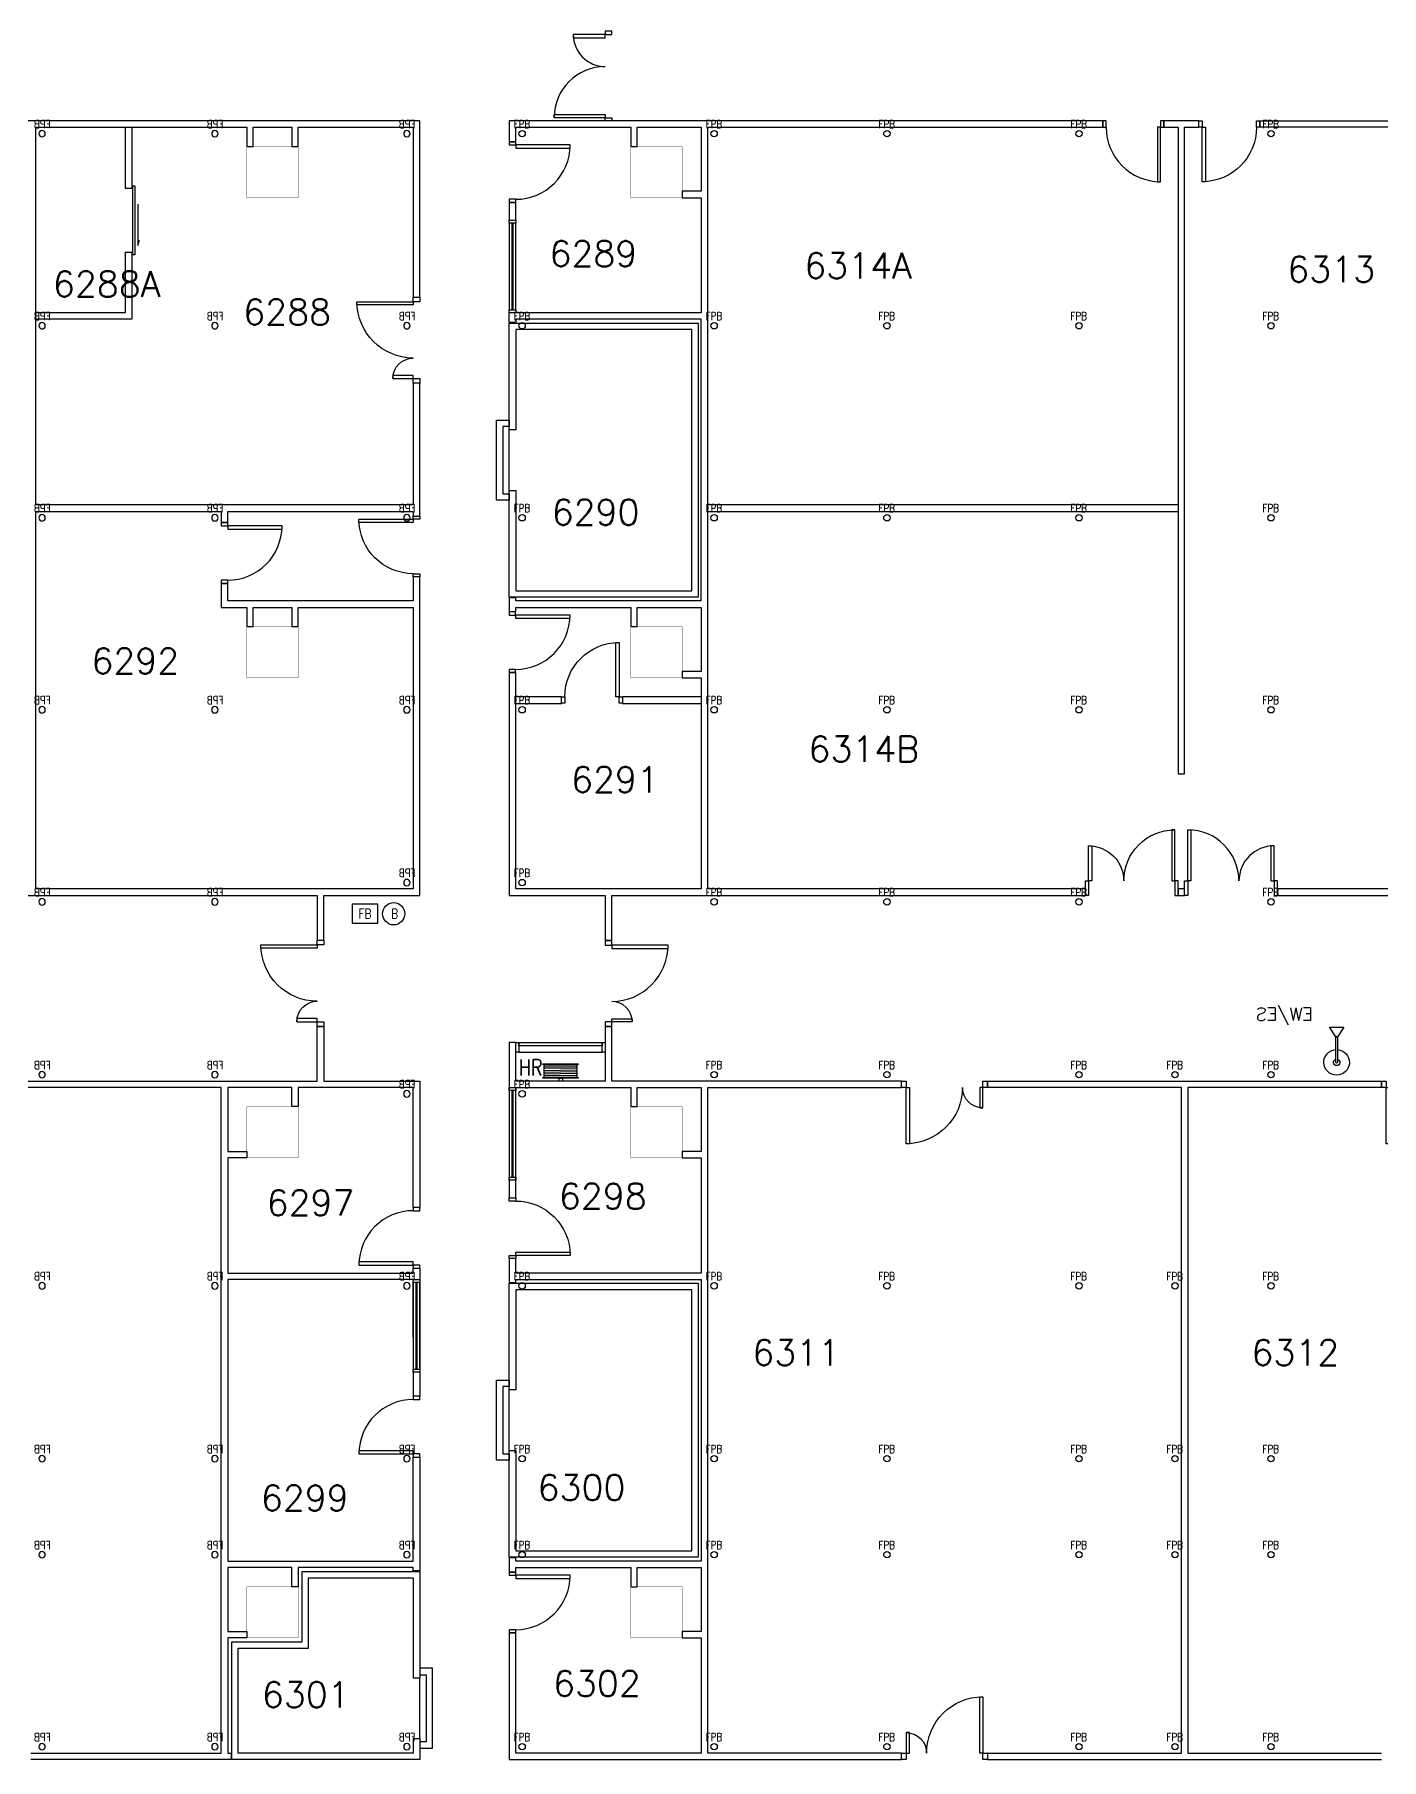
# Model space of a CAD drawing. Header units: millimetres. Extents: x -68474 to 336700, y -113450 to 53663.
# Drawn here: x 173282 to 194327, y -98300 to -71350 of the extents above; entities that cross this region are included whole.
import ezdxf

# ---------------------------------------------------------------- set-up
doc = ezdxf.new("R2010")
doc.units = ezdxf.units.MM
doc.header["$LTSCALE"] = 1000
for name, color, linetype in [('s5147a$0$17', 12, 'Continuous'), ('s5147a$0$23', 7, 'Continuous'), ('s5147a$0$30', 7, 'Continuous'), ('s5147a$0$41', 7, 'Continuous'), ('s5147a$0$43', 7, 'Continuous'), ('s5147a$0$45', 7, 'Continuous'), ('s5147a$0$56', 7, 'Continuous'), ('s5147a$0$6', 7, 'Continuous'), ('s5147a$0$ROOM-NO', 4, 'Continuous')]:
    doc.layers.add(name, color=color, linetype=linetype)
doc.styles.add('s5147a$0$STANDARD', font='romans.shx', dxfattribs={"width": 0.75})

# ---------------------------------------------------------------- blocks, each defined once
blk = doc.blocks.new('s5147a$0$D950A')
at = {"layer": 's5147a$0$41', "color": 8, "linetype": 'Continuous'}
for points in [[(0.05, 0.1), (0.1, 0.1), (0.1, 0.95), (0.05, 0.95)], [(0.05, 0.1), (0, 0.1), (0, 0), (0.05, 0)], [(0.95, 0.1), (0.9, 0.1), (0.9, 0), (0.95, 0)]]:
    blk.add_lwpolyline(points, close=True, dxfattribs=at)
blk.add_arc((0.05, 0.1), 0.85, 0, 90, dxfattribs=at)
blk = doc.blocks.new('s5147a$0$DM1450')
at = {"layer": 's5147a$0$30', "color": 4, "linetype": 'Continuous'}
for points in [[(0.05, 0.225), (0.05, 1.025), (0.1, 1.025), (0.1, 0.225)], [(1.4, 0.225), (1.4, 0.775), (1.35, 0.775), (1.35, 0.225)], [(0, 0), (0, 0.225), (0.05, 0.225), (0.05, 0)], [(1.45, 0), (1.45, 0.225), (1.4, 0.225), (1.4, 0)]]:
    blk.add_lwpolyline(points, close=True, dxfattribs=at)
for centre, radius, start, end in [((0.05, 0.225), 0.800001, 0, 90), ((1.400002, 0.225), 0.550001, 89.999997, 179.999997)]:
    blk.add_arc(centre, radius, start, end, dxfattribs=at)
blk = doc.blocks.new('s5147a$0$DM1400')
at = {"layer": 's5147a$0$41', "color": 8, "linetype": 'Continuous'}
for points in [[(-0.1, 1.35), (-0.6, 1.35), (-0.6, 1.3), (-0.1, 1.3)], [(0, 1.4), (-0.1, 1.4), (-0.1, 1.35), (0, 1.35)], [(-0.1, 0.05), (-0.9, 0.05), (-0.9, 0.1), (-0.1, 0.1)], [(0, 0), (-0.1, 0), (-0.1, 0.05), (0, 0.05)]]:
    blk.add_lwpolyline(points, close=True, dxfattribs=at)
for centre, radius, start, end in [((-0.1, 1.350002), 0.500001, 180, 270), ((-0.1, 0.05), 0.800001, 90, 180)]:
    blk.add_arc(centre, radius, start, end, dxfattribs=at)
blk = doc.blocks.new('s5147a$0$HR')
at = {"layer": 's5147a$0$56', "color": 1, "linetype": 'Continuous'}
for p, q in [((-0.3, 0), (0.3, 0)), ((0.249, -0.0595), (-0.2491, -0.0671)), ((0.249, -0.0863), (-0.2491, -0.0939)), ((0.249, -0.1131), (-0.2491, -0.1207)), ((0.249, -0.1399), (-0.2491, -0.1475)), ((0.249, -0.1667), (-0.2491, -0.1743)), ((-0.2491, -0.201), (0.249, -0.1934)), ((0.249, -0.2202), (-0.2491, -0.2278)), ((0.249, -0.247), (-0.2491, -0.2546))]:
    blk.add_line(p, q, dxfattribs=at)
for points in [[(-0.275, -0.0575), (-0.275, -0.045), (0.275, -0.045), (0.275, -0.0575)], [(0.275, -0.2575), (0.275, -0.27), (-0.275, -0.27), (-0.275, -0.2575)], [(0.02, -0.0001), (0.02, -0.045), (-0.03, -0.045), (-0.03, -0.0001)]]:
    blk.add_lwpolyline(points, close=True, dxfattribs=at)
for centre, start, end in [((-0.2491, -0.08055), 89.999978, 269.999972), ((-0.2491, -0.107336), 89.999978, 269.999972), ((-0.2491, -0.134122), 89.999978, 269.999972), ((-0.2491, -0.160907), 89.999978, 269.999972), ((-0.2491, -0.187693), 89.999978, 269.999972), ((-0.2491, -0.214479), 89.999978, 269.999972), ((-0.2491, -0.241265), 89.999978, 269.999972), ((0.249, -0.07295), 270.000028, 90.000022), ((0.249, -0.099736), 270.000028, 90.000022), ((0.249, -0.126522), 270.000028, 90.000022), ((0.249, -0.153307), 270.000028, 90.000022), ((0.249, -0.180093), 270.000028, 90.000022), ((0.249, -0.206879), 270.000028, 90.000022), ((0.249, -0.233665), 270.000028, 90.000022)]:
    blk.add_arc(centre, 0.013393, start, end, dxfattribs=at)
at = {"layer": 's5147a$0$56', "color": 1, "linetype": 'Continuous', "style": 's5147a$0$STANDARD'}
blk.add_text('J.D.K.', height=0.0003, dxfattribs=at).set_placement((-0.2732, -0.2696))
blk = doc.blocks.new('s5147a$0$FBB')
at = {"layer": 's5147a$0$56', "color": 1, "linetype": 'Continuous'}
blk.add_lwpolyline([(0, 0), (0.4, 0), (0.4, 0.3), (0, 0.3)], close=True, dxfattribs=at)
blk.add_circle((0.649901, 0.1497), 0.175, dxfattribs=at)
at = {"layer": 's5147a$0$56', "color": 1, "linetype": 'Continuous', "style": 's5147a$0$STANDARD', "width": 0.8}
for s, p in [('FB', (0.1007, 0.0747)), ('B', (0.6102, 0.0747))]:
    blk.add_text(s, height=0.15, dxfattribs=at).set_placement(p)
blk = doc.blocks.new('s5147a$0$EW$ES')
at = {"layer": 's5147a$0$56', "color": 10, "linetype": 'Continuous'}
blk.add_lwpolyline([(-0.0125, 0), (-0.0125, -0.4), (0.0125, -0.4), (0.0125, 0)], dxfattribs=at)
blk.add_lwpolyline([(-0.0125, -0.4), (-0.1125, -0.55), (0.1125, -0.55), (0.0125, -0.4)], close=True, dxfattribs=at)
for radius, start, end in [(0.2, 273.58332, 266.41668), (0.05, 284.47751, 255.52249), (0.0125, 0, 180)]:
    blk.add_arc((0, 0), radius, start, end, dxfattribs=at)
at = {"layer": 's5147a$0$56', "color": 10, "linetype": 'Continuous', "style": 's5147a$0$STANDARD'}
blk.add_text('EW/ES', height=0.2, rotation=180, dxfattribs=at).set_placement((-0.371, -0.654))
blk = doc.blocks.new('s5147a$0$FPB')
at = {"layer": 's5147a$0$45', "color": 15, "linetype": 'Continuous'}
blk.add_circle((0, 0), 0.05, dxfattribs=at)
at = {"layer": 's5147a$0$45', "color": 15, "linetype": 'Continuous', "style": 's5147a$0$STANDARD', "width": 0.8}
blk.add_text('FPB', height=0.125, dxfattribs=at).set_placement((-0.1323, 0.0875))
blk = doc.blocks.new('s5147a$0$D37')
at = {"layer": 's5147a$0$41', "color": 14, "linetype": 'Continuous'}
for points in [[(0.073, 0.1), (0.123, 0.1), (0.123, 0.98), (0.073, 0.98)], [(1.273, 0.1), (1.223, 0.1), (1.223, 0.42), (1.273, 0.42)], [(0, 0), (0.073, 0), (0.073, 0.1), (0, 0.1)], [(1.273, 0), (1.346, 0), (1.346, 0.1), (1.273, 0.1)]]:
    blk.add_lwpolyline(points, close=True, dxfattribs=at)
for centre, radius, start, end in [((0.073, 0.1), 0.880001, 0, 90), ((1.273002, 0.1), 0.320001, 90, 180)]:
    blk.add_arc(centre, radius, start, end, dxfattribs=at)

msp = doc.modelspace()

# ---------------------------------------------------------------- linework, layer by layer
at = {"layer": 's5147a$0$17', "color": 14, "linetype": 'Continuous'}
for p, q in [((189975, -72700), (180700, -72700)), ((180700, -72700), (180700, -73025)), ((189975, -72800), (189975, -72700)), ((180700, -73025), (180800, -73025)), ((180800, -73025), (180800, -72800)), ((180800, -72800), (182600, -72800)), ((182600, -72800), (182600, -73100)), ((182700, -73100), (182700, -72800)), ((182700, -72800), (183700, -72800)), ((183700, -72800), (183700, -73800)), ((183800, -84700), (183800, -72800)), ((183800, -72800), (189975, -72800)), ((182600, -73100), (182700, -73100)), ((183700, -73800), (183400, -73800)), ((183400, -73800), (183400, -73900)), ((180700, -73975), (180800, -73975)), ((183400, -73900), (183700, -73900)), ((183700, -73900), (183700, -75700)), ((183700, -75700), (180700, -75700)), ((191150, -78700), (183800, -78700)), ((183800, -78800), (191150, -78800)), ((190919, -78800), (191150, -78800)), ((180800, -81317), (180700, -81317)), ((180700, -81317), (180700, -84800)), ((180800, -84700), (180800, -81317)), ((181516.2, -81700), (180800, -81700)), ((180800, -81800), (181516.2, -81800)), ((183700, -81700), (182468.2, -81700)), ((182468.2, -81800), (183700, -81800)), ((180700, -84800), (182200, -84800)), ((183700, -84700), (180800, -84700)), ((182200, -84800), (182200, -85504)), ((182300, -85504), (182300, -84800)), ((182300, -84800), (189700, -84800)), ((189700, -84700), (183800, -84700)), ((189700, -84800), (189700, -84700)), ((182200, -85504), (182300, -85504)), ((188173, -98300), (194327, -98300))]:
    msp.add_line(p, q, dxfattribs=at)
at = {"layer": 's5147a$0$17'}
for p, q in [((174700, -73750), (174800, -73750)), ((174700, -74750), (174800, -74750))]:
    msp.add_line(p, q, dxfattribs=at)
at = {"layer": 's5147a$0$17', "color": 14, "linetype": 'Continuous'}
for points in [[(168696, -84800), (177700, -84800), (177700, -85500), (177800, -85500), (177800, -84800), (179300, -84800), (179300, -79824), (179200, -79824), (179200, -80200), (176300, -80200), (176300, -79926), (176200, -79926), (176200, -80300), (176600, -80300), (176600, -80600), (176700, -80600), (176700, -80300), (177300, -80300), (177300, -80600), (177400, -80600), (177400, -80300), (179200, -80300), (179200, -84700), (173300, -84700), (173300, -78800), (176200, -78800), (176200, -78976), (176300, -78976), (176300, -78800), (179200, -78800), (179200, -78874), (179300, -78874), (179300, -76798), (179200, -76798), (179200, -78700), (173300, -78700), (173300, -72800), (176600, -72800), (176600, -73100), (176700, -73100), (176700, -72800), (177300, -72800), (177300, -73100), (177400, -73100), (177400, -72800), (179200, -72800), (179200, -75452), (179300, -75452), (179300, -72700), (168302, -72700)], [(180800, -74249.9), (180800, -73975), (180700, -73975), (180700, -74249.9), (180800, -74249.9)], [(183700, -80200), (183700, -75800), (180800, -75800), (180800, -75850), (180700, -75850), (180700, -75700)], [(183700, -80200), (183700, -75800), (180800, -75800), (180800, -75849.9)], [(183700, -80200), (180800, -80200), (180800, -80150), (180700, -80150), (180700, -80367), (180800, -80367), (180800, -80300), (182600, -80300)], [(182600, -80300), (182600, -80600), (182700, -80600), (182700, -80300), (183700, -80300), (183700, -81300), (183400, -81300), (183400, -81400), (183700, -81400), (183700, -84700)], [(173173, -87700), (177700, -87700), (177700, -86846), (177800, -86846), (177800, -87700), (179300, -87700), (179300, -87700), (179300, -89676), (179200, -89676), (179200, -87800), (177400, -87800), (177400, -88100), (177300, -88100), (177300, -87800), (176300, -87800), (176300, -88800), (176600, -88800), (176600, -88900), (176300, -88900), (176300, -90700), (179200, -90700), (179200, -90626), (179300, -90626), (179300, -92626), (179201, -92626), (179200, -90800), (176300, -90800), (176300, -95200), (179200, -95200), (179200, -93576), (179300, -93576), (179300, -95352.5), (179200, -95352.5), (179200, -95300), (177400, -95300), (177400, -95600), (177300, -95600), (177300, -95300), (176300, -95300), (176300, -96300), (176600, -96300), (176600, -96400), (176300, -96400), (176300, -98200), (176352.5, -98200), (176352.5, -98300), (173223.3, -98300)], [(173223.3, -98200), (176200, -98200), (176200, -87800), (173173, -87800)], [(188173, -98200), (191200, -98200), (191200, -87800), (188173, -87800), (188173, -87700), (194275, -87700), (194275, -87700), (194327, -87700), (194327, -87800), (194275, -87800), (191300, -87800), (191300, -98200), (194327, -98200)], [(179300, -97975), (179300, -98300), (176362.5, -98300), (176362.5, -96462.5), (177462.5, -96462.5), (177462.5, -95362.5), (179300, -95362.5), (179300, -97025)], [(179300, -97975), (179200, -97975), (179200, -98200), (176462.5, -98200), (176462.5, -96562.5), (177562.5, -96562.5), (177562.5, -95462.5), (179200, -95462.5), (179200, -97025), (179300, -97025)]]:
    msp.add_lwpolyline(points, dxfattribs=at)
for points in [[(191250, -82900), (191250, -72800), (191475, -72800), (191475, -72700), (190925, -72700), (190925, -72800), (191150, -72800), (191150, -82900)], [(195825, -72700), (197800, -72700), (197800, -72800), (197700, -72800), (197700, -73100), (197600, -73100), (197600, -72800), (192425, -72800), (192425, -72700), (195675, -72700), (195675, -72650), (195825, -72650)], [(191150, -84700), (191150, -84800), (191250, -84800), (191250, -84700)], [(192700, -84800), (197800, -84800), (197800, -84700), (192700, -84700)], [(186827, -87700), (182300, -87700), (182300, -86850), (182200, -86850), (182200, -87700), (180800, -87700), (180800, -87100), (180700, -87100), (180700, -87700), (180700, -89525), (180800, -89525), (180800, -87800), (182600, -87800), (182600, -88100), (182700, -88100), (182700, -87800), (183700, -87800), (183700, -88800), (183400, -88800), (183400, -88900), (183700, -88900), (183700, -90700), (180800, -90700), (180800, -90475), (180700, -90475), (180700, -90850), (180800, -90850), (180800, -90800), (183700, -90800), (183700, -95200), (180800, -95200), (180800, -95150), (180700, -95150), (180700, -95372), (180800, -95372), (180800, -95300), (182600, -95300), (182600, -95600), (182700, -95600), (182700, -95300), (183700, -95300), (183700, -96300), (183400, -96300), (183400, -96400), (183700, -96400), (183700, -98200), (180800, -98200), (180800, -96322), (180700, -96322), (180700, -98300), (186827, -98300), (186827, -98200), (183800, -98200), (183800, -87800), (186827, -87800)]]:
    msp.add_lwpolyline(points, close=True, dxfattribs=at)
at = {"layer": 's5147a$0$17'}
for points in [[(174700, -72800), (174700, -73750)], [(174800, -72800), (174800, -73750)], [(174895, -74003), (174895, -74648), (174922, -74564)], [(174700, -74750), (174700, -75700), (173300, -75700)], [(174800, -74750), (174800, -75800), (173300, -75800)]]:
    msp.add_lwpolyline(points, dxfattribs=at)
msp.add_lwpolyline([(174816, -73713), (174851, -73713), (174851, -74792), (174816, -74792)], close=True, dxfattribs=at)
at = {"layer": 's5147a$0$17', "color": 14, "linetype": 'Continuous'}
msp.add_point((188175, -98200), dxfattribs=at)
at = {"layer": 's5147a$0$23', "color": 10, "linetype": 'Continuous'}
for points in [[(180800, -74300), (180700, -74300), (180700, -74250), (180800, -74250)], [(180745, -74300), (180700, -74300), (180700, -75650), (180745, -75650)], [(180800, -74300), (180755, -74300), (180755, -75650), (180800, -75650)], [(180800, -75700), (180700, -75700), (180700, -75650), (180800, -75650)], [(180800, -87850), (180700, -87850), (180700, -87800), (180800, -87800)], [(180745, -87850), (180700, -87850), (180700, -89200), (180745, -89200)], [(180800, -87850), (180755, -87850), (180755, -89200), (180800, -89200)], [(180800, -89250), (180700, -89250), (180700, -89200), (180800, -89200)], [(179300, -90850), (179200, -90850), (179200, -90800), (179300, -90800)], [(179245, -90850), (179200, -90850), (179200, -92200), (179245, -92200)], [(179300, -90850), (179255, -90850), (179255, -92200), (179300, -92200)], [(179300, -92250), (179200, -92250), (179200, -92200), (179300, -92200)]]:
    msp.add_lwpolyline(points, close=True, dxfattribs=at)
at = {"layer": 's5147a$0$30', "color": 7, "linetype": 'Continuous'}
for points in [[(180600, -78525), (180700, -78525), (180700, -78625), (180500, -78625), (180500, -77375), (180700, -77375), (180700, -77475), (180600, -77475)], [(180600, -93525), (180700, -93525), (180700, -93625), (180500, -93625), (180500, -92375), (180700, -92375), (180700, -92475), (180600, -92475)], [(179400, -98025), (179300, -98025), (179300, -98125), (179500, -98125), (179500, -96875), (179300, -96875), (179300, -96975), (179400, -96975)]]:
    msp.add_lwpolyline(points, close=True, dxfattribs=at)
at = {"layer": 's5147a$0$43', "color": 1, "linetype": 'Continuous'}
for p, q in [((180700, -78475), (180700, -77525)), ((180700, -93475), (180700, -92525)), ((179300, -97975), (179300, -97025))]:
    msp.add_line(p, q, dxfattribs=at)
for points in [[(180800, -77525), (180700, -77525), (180700, -75860), (183650, -75860), (183650, -80140), (180700, -80140), (180700, -78475), (180800, -78475), (180800, -80040), (183550, -80040), (183550, -75960), (180800, -75960)], [(180800, -92525), (180700, -92525), (180700, -90860), (183650, -90860), (183650, -95140), (180700, -95140), (180700, -93475), (180800, -93475), (180800, -95040), (183550, -95040), (183550, -90960), (180800, -90960)]]:
    msp.add_lwpolyline(points, close=True, dxfattribs=at)
at = {"layer": 's5147a$0$56', "color": 1, "linetype": 'Continuous'}
msp.add_line((180850, -87250), (182150, -87250), dxfattribs=at)
for points in [[(180850, -87100), (180850, -87250), (180800, -87250), (180800, -87100)], [(182150, -87100), (182150, -87150), (180850, -87150), (180850, -87100)], [(182200, -87100), (182200, -87250), (182150, -87250), (182150, -87100)]]:
    msp.add_lwpolyline(points, close=True, dxfattribs=at)
at = {"layer": 's5147a$0$6', "color": 3, "linetype": 'Continuous', "const_width": 5}
for points in [[(176600, -73900), (177400, -73900), (177400, -73100), (176600, -73100)], [(182600, -73900), (183400, -73900), (183400, -73100), (182600, -73100)], [(176600, -81400), (177400, -81400), (177400, -80600), (176600, -80600)], [(182600, -81400), (183400, -81400), (183400, -80600), (182600, -80600)], [(176600, -88900), (177400, -88900), (177400, -88100), (176600, -88100)], [(182600, -88900), (183400, -88900), (183400, -88100), (182600, -88100)], [(176600, -96400), (177400, -96400), (177400, -95600), (176600, -95600)], [(182600, -96400), (183400, -96400), (183400, -95600), (182600, -95600)]]:
    msp.add_lwpolyline(points, close=True, dxfattribs=at)

# ---------------------------------------------------------------- block references
at = {"xscale": 999.9979999999999, "zscale": 1000, "rotation": 180}
for name, p, yscale in [('s5147a$0$FPB', (173400, -72900), -999.9979999999999), ('s5147a$0$FPB', (176100, -72900), -999.9979999999999), ('s5147a$0$FPB', (179100, -72900), -999.9979999999999), ('s5147a$0$FPB', (173400, -75900), -999.9979999999999), ('s5147a$0$FPB', (176100, -75900), -999.9979999999999), ('s5147a$0$FPB', (179100, -75900), -999.9979999999999), ('s5147a$0$FPB', (173400, -78900), -999.9979999999999), ('s5147a$0$FPB', (176100, -78900), -999.9979999999999), ('s5147a$0$FPB', (179100, -78900), -999.9979999999999), ('s5147a$0$FPB', (173400, -81900), -999.9979999999999), ('s5147a$0$FPB', (176100, -81900), -999.9979999999999), ('s5147a$0$FPB', (179100, -81900), -999.9979999999999), ('s5147a$0$FPB', (179100, -84600), -999.9979999999999), ('s5147a$0$FPB', (173400, -84900), -999.9979999999999), ('s5147a$0$FPB', (176100, -84900), -999.9979999999999), ('s5147a$0$FPB', (173400, -87600), -999.9979999999999), ('s5147a$0$FPB', (176100, -87600), -999.9979999999999), ('s5147a$0$HR', (181500, -87700), 999.9979999999999), ('s5147a$0$FPB', (179100, -87900), -999.9979999999999), ('s5147a$0$FPB', (173400, -90900), -999.9979999999999), ('s5147a$0$FPB', (176100, -90900), -999.9979999999999), ('s5147a$0$FPB', (179100, -90900), -999.9979999999999), ('s5147a$0$FPB', (173400, -93600), -999.9979999999999), ('s5147a$0$FPB', (176100, -93600), -999.9979999999999), ('s5147a$0$FPB', (179100, -93600), -999.9979999999999), ('s5147a$0$FPB', (173400, -95100), -999.9979999999999), ('s5147a$0$FPB', (176100, -95100), -999.9979999999999), ('s5147a$0$FPB', (179100, -95100), -999.9979999999999), ('s5147a$0$FPB', (173400, -98100), -999.9979999999999), ('s5147a$0$FPB', (176100, -98100), -999.9979999999999), ('s5147a$0$FPB', (179100, -98100), -999.9979999999999)]:
    msp.add_blockref(name, p, dxfattribs=dict(at, yscale=yscale))
at = {"xscale": 999.9979999999999, "zscale": 1000}
for name, p, yscale in [('s5147a$0$FPB', (180900, -72900), 999.9979999999999), ('s5147a$0$FPB', (183900, -72900), 999.9979999999999), ('s5147a$0$FPB', (186600, -72900), 999.9979999999999), ('s5147a$0$FPB', (189600, -72900), 999.9979999999999), ('s5147a$0$FPB', (192600, -72900), 999.9979999999999), ('s5147a$0$FPB', (180900, -75900), 999.9979999999999), ('s5147a$0$FPB', (183900, -75900), 999.9979999999999), ('s5147a$0$FPB', (186600, -75900), 999.9979999999999), ('s5147a$0$FPB', (189600, -75900), 999.9979999999999), ('s5147a$0$FPB', (192600, -75900), 999.9979999999999), ('s5147a$0$FPB', (180900, -78900), 999.9979999999999), ('s5147a$0$FPB', (183900, -78900), 999.9979999999999), ('s5147a$0$FPB', (186600, -78900), 999.9979999999999), ('s5147a$0$FPB', (189600, -78900), 999.9979999999999), ('s5147a$0$FPB', (192600, -78900), 999.9979999999999), ('s5147a$0$FPB', (180900, -81900), 999.9979999999999), ('s5147a$0$FPB', (183900, -81900), 999.9979999999999), ('s5147a$0$FPB', (186600, -81900), 999.9979999999999), ('s5147a$0$FPB', (189600, -81900), 999.9979999999999), ('s5147a$0$FPB', (192600, -81900), 999.9979999999999), ('s5147a$0$FPB', (180900, -84600), 999.9979999999999), ('s5147a$0$FPB', (183900, -84900), 999.9979999999999), ('s5147a$0$FPB', (186600, -84900), 999.9979999999999), ('s5147a$0$FPB', (189600, -84900), 999.9979999999999), ('s5147a$0$FPB', (192600, -84900), 999.9979999999999), ('s5147a$0$FBB', (178243.2, -85235.7), 999.9979999999999), ('s5147a$0$EW$ES', (193625.5, -87409.2), -999.9979999999999), ('s5147a$0$FPB', (183900, -87600), 999.9979999999999), ('s5147a$0$FPB', (186600, -87600), 999.9979999999999), ('s5147a$0$FPB', (189600, -87600), 999.9979999999999), ('s5147a$0$FPB', (191100, -87600), 999.9979999999999), ('s5147a$0$FPB', (192600, -87600), 999.9979999999999), ('s5147a$0$FPB', (180900, -87900), 999.9979999999999), ('s5147a$0$FPB', (180900, -90900), 999.9979999999999), ('s5147a$0$FPB', (183900, -90900), 999.9979999999999), ('s5147a$0$FPB', (186600, -90900), 999.9979999999999), ('s5147a$0$FPB', (189600, -90900), 999.9979999999999), ('s5147a$0$FPB', (191100, -90900), 999.9979999999999), ('s5147a$0$FPB', (192600, -90900), 999.9979999999999), ('s5147a$0$FPB', (180900, -93600), 999.9979999999999), ('s5147a$0$FPB', (183900, -93600), 999.9979999999999), ('s5147a$0$FPB', (186600, -93600), 999.9979999999999), ('s5147a$0$FPB', (189600, -93600), 999.9979999999999), ('s5147a$0$FPB', (191100, -93600), 999.9979999999999), ('s5147a$0$FPB', (192600, -93600), 999.9979999999999), ('s5147a$0$FPB', (180900, -95100), 999.9979999999999), ('s5147a$0$FPB', (183900, -95100), 999.9979999999999), ('s5147a$0$FPB', (186600, -95100), 999.9979999999999), ('s5147a$0$FPB', (189600, -95100), 999.9979999999999), ('s5147a$0$FPB', (191100, -95100), 999.9979999999999), ('s5147a$0$FPB', (192600, -95100), 999.9979999999999), ('s5147a$0$FPB', (180900, -98100), 999.9979999999999), ('s5147a$0$FPB', (183900, -98100), 999.9979999999999), ('s5147a$0$FPB', (186600, -98100), 999.9979999999999), ('s5147a$0$FPB', (189600, -98100), 999.9979999999999), ('s5147a$0$FPB', (191100, -98100), 999.9979999999999), ('s5147a$0$FPB', (192600, -98100), 999.9979999999999)]:
    msp.add_blockref(name, p, dxfattribs=dict(at, yscale=yscale))
at = {"layer": 's5147a$0$30', "color": 7, "linetype": 'Continuous', "zscale": 1000}
for name, p, xscale, yscale in [('s5147a$0$DM1400', (182299.6, -72700.4), 999.9979999999999, 999.9979999999999), ('s5147a$0$D950A', (191475, -72700), 999.9979999999999, -999.9979999999999), ('s5147a$0$D950A', (182465.9, -81798.7), -999.9979999999999, 999.9979999999999), ('s5147a$0$DM1450', (191250, -84800), 999.9979999999999, 999.9979999999999), ('s5147a$0$D37', (186827, -87700), 999.9979999999999, -999.9979999999999), ('s5147a$0$D37', (194327, -87700), 999.9979999999999, -999.9979999999999)]:
    msp.add_blockref(name, p, dxfattribs=dict(at, xscale=xscale, yscale=yscale))
at = {"layer": 's5147a$0$30', "color": 7, "linetype": 'Continuous', "xscale": 999.9979999999999, "zscale": 1000}
for name, p, yscale, rotation in [('s5147a$0$D950A', (190925, -72700), 999.9979999999999, 180), ('s5147a$0$D950A', (180700, -73025), 999.9979999999999, 270), ('s5147a$0$D37', (179300, -75452), -999.9979999999999, 270), ('s5147a$0$D950A', (179300, -78874), -999.9979999999999, 270), ('s5147a$0$D950A', (176200, -78976), 999.9979999999999, 270), ('s5147a$0$D950A', (180698.9, -80369.5), 999.9979999999999, 270), ('s5147a$0$DM1450', (191150, -84800), -999.9979999999999, 180), ('s5147a$0$D37', (177800, -85500), -999.9979999999999, 270), ('s5147a$0$D37', (182200, -85504), 999.9979999999999, 270), ('s5147a$0$D950A', (179300, -90626), 999.9979999999999, 90), ('s5147a$0$D950A', (180700, -90475), -999.9979999999999, 90), ('s5147a$0$D950A', (179300, -93576), 999.9979999999999, 90), ('s5147a$0$D950A', (180700, -95372), 999.9979999999999, 270), ('s5147a$0$D37', (188173, -98300), -999.9979999999999, 180)]:
    msp.add_blockref(name, p, dxfattribs=dict(at, yscale=yscale, rotation=rotation))

# ---------------------------------------------------------------- texts
at = {"layer": 's5147a$0$56', "color": 1, "linetype": 'Continuous', "style": 's5147a$0$STANDARD', "width": 0.8}
msp.add_text('HR', height=250, dxfattribs=at).set_placement((180851.1, -87613))
at = {"layer": 's5147a$0$ROOM-NO', "style": 's5147a$0$STANDARD'}
for s, p in [('6289', (181327.3, -74973.9)), ('6314A', (185308.9, -75161.9)), ('6313', (192855, -75217.4)), ('6288A', (173569.7, -75448.2)), ('6288', (176542.7, -75885.2)), ('6290', (181362.1, -79013.7)), ('6292', (174171.2, -81338.7)), ('6314B', (185373.5, -82711.7)), ('6291', (181665.3, -83189.8)), ('6297', (176908.5, -89802.7)), ('6298', (181474.8, -89698.7)), ('6311', (184497, -92142.1)), ('6312', (192294.5, -92142.1)), ('6299', (176819.2, -94413.6)), ('6300', (181141.9, -94250.6)), ('6302', (181383.2, -97312.9)), ('6301', (176833.8, -97487.7))]:
    msp.add_text(s, height=400, dxfattribs=at).set_placement(p)

doc.saveas('drawing.dxf')
